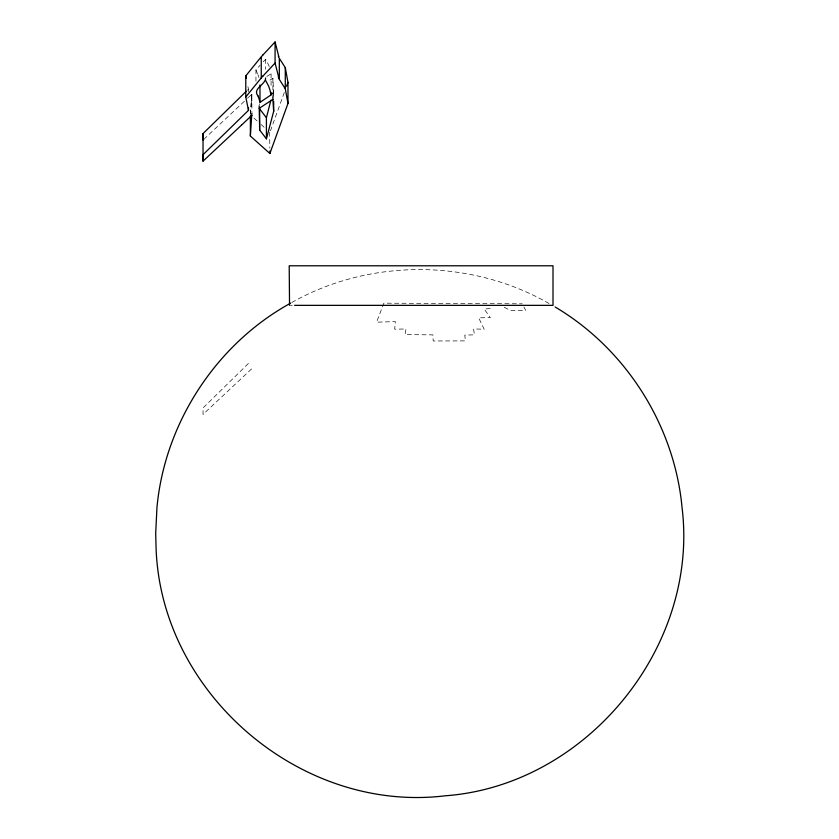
<?xml version="1.0" encoding="UTF-8"?>
<svg xmlns="http://www.w3.org/2000/svg" width="839" height="839" viewBox="0 0 839 839"><rect width="100%" height="100%" fill="white"/><g stroke="black" fill="none" stroke-linecap="round" stroke-linejoin="round"><path stroke-width="0.63" stroke-dasharray="4.2 3.15" d="M273.671 93.758L272.885 78.352L268.375 81.047M250.41 114.261L250.945 106.196M250.421 114.073L251.878 94.346L251.878 111.734M251.501 99.149L251.406 100.439M251.627 97.544L251.878 94.346M251.522 98.834L251.595 97.869M251.354 101.079L251.249 102.358M250.997 105.557L251.176 103.312M272.644 93.811L273.671 90.245L273.671 96.454M284.285 92.51L270.452 130.832M255.947 81.173L255.947 69.994L260.184 65.106M263.215 61.803L265.648 59.349L268.312 64.425A69.564 9.565 -90 0 1 269.392 67.183M248.396 363.507L203.048 407.932L203.028 414.414L251.847 368.678M244.369 101.267L204.548 138.634M247.557 98.194L248.323 97.481M247.39 90.245L248.491 89.238L247.505 84.77M248.711 97.125L250.274 95.719A74.744 60.828 -8.3 0 1 251.91 94.377M266.865 76.475L271.07 73.769L270.567 71.556M291.762 302.512C370.576 257.94 472.472 258.674 550.615 304.431M490.175 308.521L484.218 309.109L490.354 317.614L478.681 317.824L484.166 329.224L473.626 328.94L474.36 334.845L464.827 335.097L465.32 340.886L433.197 340.98L432.893 334.876L405.048 334.593L405.961 328.982L394.676 329.192L395.337 321.61L376.564 322.176L383.853 303.183L522.215 303.802M290.546 305.354L292.224 305.354M504.249 307.273L510.301 310.378L525.675 310.294L523.945 307.043M253.944 118.11L257.951 121.718M261.013 124.455L265.26 128.252M269.581 132.122L269.885 148.23M255.947 69.994L257.951 74.807M259.555 103.795L259.576 104.791M272.885 78.352L272.885 96.978M271.07 73.769L271.07 87.424M265.648 59.349L265.648 69.28M248.491 89.238L248.491 91.724M257.951 74.723A102.148 12.931 -90 0 1 258.957 77.503"/><path stroke-width="1.26" d="M241.559 125.084L203.028 161.161L203.038 154.67L248.491 110.339L248.491 107.853M287.976 103.449L285.281 88.724L279.335 79.432L279.335 58.321L285.281 67.623L287.976 82.348L287.976 103.449L269.885 153.506L250.379 136.054L251.878 112.971M259.178 105.861L259.66 130.066L266.414 138.823L266.414 117.722L270.892 100.229M266.414 138.823L273.671 111.346L273.671 101.414M287.976 82.348L286.55 86.27M245.775 96.988L245.775 75.888L259.209 59.286A120.659 93.077 76.4 0 1 261.265 57L261.254 78.1A120.659 93.077 76.4 0 0 259.209 80.397L245.775 96.988L248.491 110.339M262.922 54.986L275.077 41.95L278.789 56.57M262.922 76.087L275.077 63.051L275.077 41.95M265.648 77.975C265.596 84.823 252.14 88.441 257.951 95.908M203.028 161.161L203.038 133.569L246.299 91.262M241.936 124.728L250.274 116.82A74.744 60.828 -8.3 0 1 251.91 115.478M203.783 139.347L203.028 140.061L203.038 133.569M259.178 108.346L271.28 100.428M259.681 86.826L260.541 86.165M271.07 92.395L271.07 94.88L260.006 102.348L259.943 85.022M272.885 96.978L272.885 99.463L271.49 100.302M290.64 303.152C216.242 344 164.79 422.919 156.966 507.396L155.697 533.247L156.023 546.179C159.735 692.511 300.058 813.557 445.352 795.781C585.979 785.482 699.359 647.351 682.034 507.427L682.034 507.396C674.43 425.499 625.904 348.867 555.124 306.98M289.539 305.354L289.203 265.785L553.006 265.785L553.006 305.354L294.552 305.354M250.955 115.457L251.543 115.971M266.414 117.722L259.66 108.955L259.629 107.77M265.648 80.45L268.312 85.526A69.564 9.565 -90 0 1 269.927 90.056L271.07 94.88M278.789 77.67L275.077 63.051M246.267 78.373L245.775 75.888M272.885 99.463L273.671 111.346M285.281 67.623L285.281 88.724M269.885 151.02L269.885 153.506M259.66 108.955L259.66 130.066M250.379 116.191L250.379 136.054M278.842 78.656A113.422 9.449 59.1 0 1 278.37 76.999M261.223 78.048A116.264 78.939 69.6 0 1 262.89 76.045M261.223 56.947A116.264 78.939 69.6 0 1 262.89 54.944M278.842 57.545A113.422 9.449 59.1 0 1 278.37 55.898M257.951 95.835A102.148 12.931 -90 0 1 259.933 102.022"/></g></svg>
